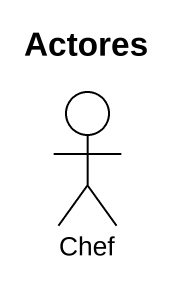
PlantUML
@startuml
title Actores
actor Chef
@enduml
